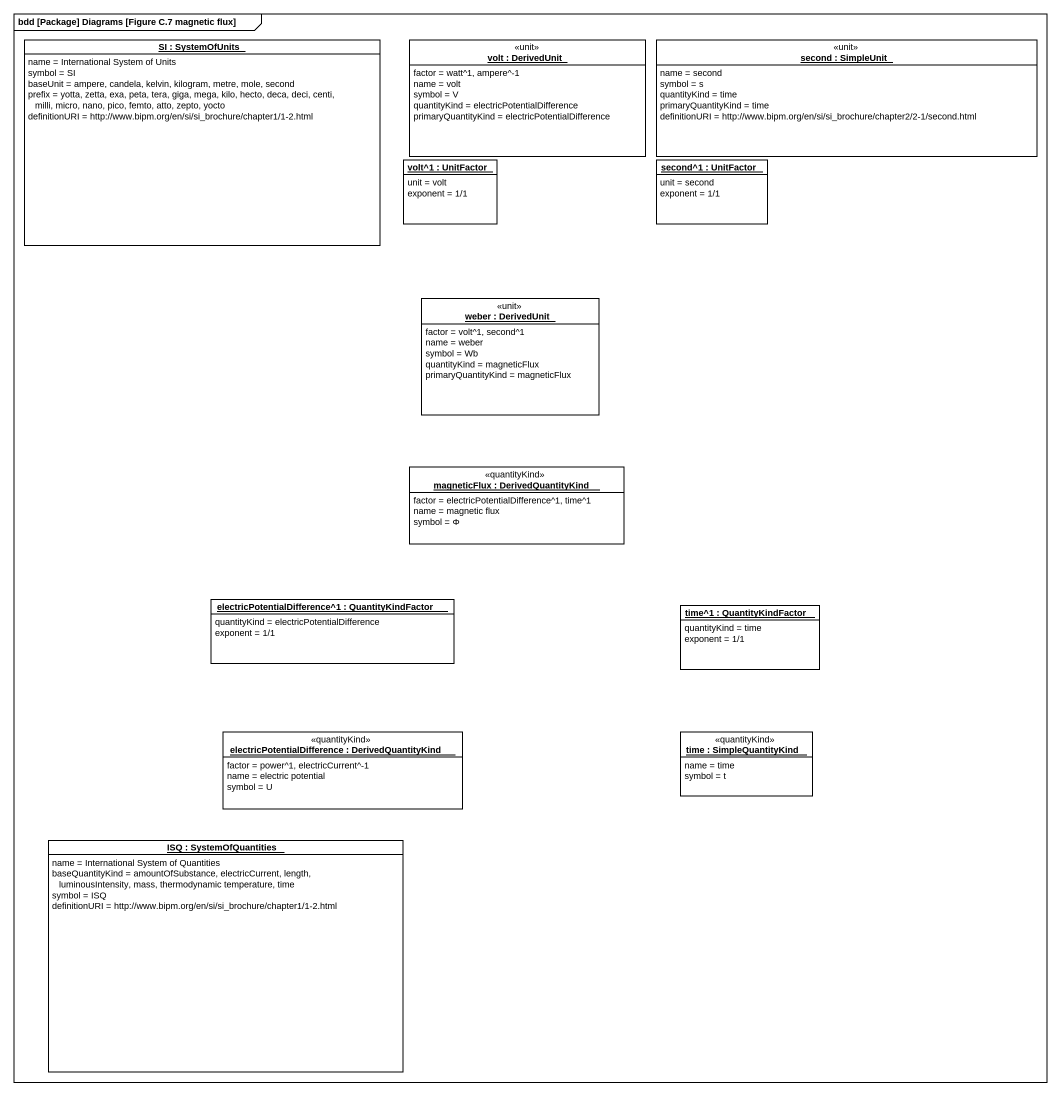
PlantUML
@startuml
mainframe bdd [Package] Diagrams [Figure C.7 magnetic flux]
hide circle
hide empty members
object "SI : SystemOfUnits" as SI #FFFFFF {
  name = International System of Units
  symbol = SI
  baseUnit = ampere, candela, kelvin, kilogram, metre, mole, second
  prefix = yotta, zetta, exa, peta, tera, giga, mega, kilo, hecto, deca, deci, centi, milli, micro, nano, pico, femto, atto, zepto, yocto
  definitionURI = http://www.bipm.org/en/si/si_brochure/chapter1/1-2.html
}
object "volt : DerivedUnit" as volt <<unit>> #FFFFFF {
  factor = watt^1, ampere^-1
  name = volt
  symbol = V
  quantityKind = electricPotentialDifference
  primaryQuantityKind = electricPotentialDifference
}
object "second : SimpleUnit" as second <<unit>> #FFFFFF {
  name = second
  symbol = s
  quantityKind = time
  primaryQuantityKind = time
  definitionURI = http://www.bipm.org/en/si/si_brochure/chapter2/2-1/second.html
}
object "volt^1 : UnitFactor" as volt_1 #FFFFFF {
  unit = volt
  exponent = 1/1
}
object "second^1 : UnitFactor" as second_1 #FFFFFF {
  unit = second
  exponent = 1/1
}
object "weber : DerivedUnit" as weber <<unit>> #FFFFFF {
  factor = volt^1, second^1
  name = weber
  symbol = Wb
  quantityKind = magneticFlux
  primaryQuantityKind = magneticFlux
}
object "magneticFlux : DerivedQuantityKind" as magneticFlux <<quantityKind>> #FFFFFF {
  factor = electricPotentialDifference^1, time^1
  name = magnetic flux
  symbol = Φ
}
object "electricPotentialDifference^1 : QuantityKindFactor" as electricPotentialDifference #FFFFFF {
  quantityKind = electricPotentialDifference
  exponent = 1/1
}
object "time^1 : QuantityKindFactor" as time_1 #FFFFFF {
  quantityKind = time
  exponent = 1/1
}
object "electricPotentialDifference : DerivedQuantityKind" as electricPotentialDifference_2 <<quantityKind>> #FFFFFF {
  factor = power^1, electricCurrent^-1
  name = electric potential
  symbol = U
}
object "time : SimpleQuantityKind" as time <<quantityKind>> #FFFFFF {
  name = time
  symbol = t
}
object "ISQ : SystemOfQuantities" as ISQ #FFFFFF {
  name = International System of Quantities
  baseQuantityKind = amountOfSubstance, electricCurrent, length, luminousIntensity, mass, thermodynamic temperature, time
  symbol = ISQ
  definitionURI = http://www.bipm.org/en/si/si_brochure/chapter1/1-2.html
}
@enduml
